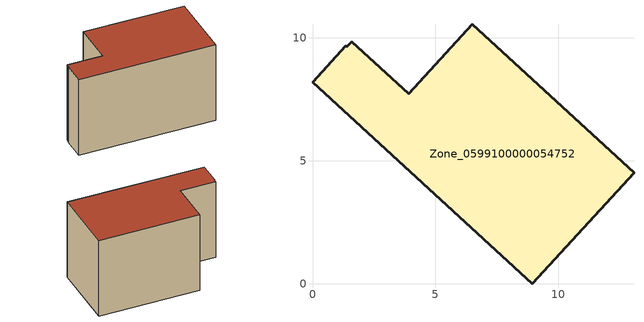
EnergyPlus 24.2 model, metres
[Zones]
Zone_0599100000054752
 floor ground (C_G): 1.39,9.63 1.6,9.85 3.92,7.73 6.5,10.55 13.08,4.51 8.95,0 0,8.2 1.34,9.67 z0
 wall outside (C_F): 8.95,0 13.08,4.51 6.5,10.55 3.92,7.73 1.6,9.85 1.39,9.63 1.34,9.67 0,8.2 8.95,0 z0:7.34
 roof outside (C_R): 1.34,9.67 0,8.2 8.95,0 13.08,4.51 6.5,10.55 3.92,7.73 1.6,9.85 1.39,9.63 z7.34
[BUILDING]
Pand.0599100000054752: North Axis=0; Terrain=City; Loads Convergence Tolerance Value=0.04; Temperature Convergence Tolerance Value=0.4; Solar Distribution=FullExterior; Maximum Number of Warmup Days=25; Minimum Number of Warmup Days=1
[Site:Location]
Rotterdam.The.Hague.AP_ZH_NLD Design_Conditions: Latitude=51.96; Longitude=4.45; Time Zone=1; Elevation=-4.5
[SITE:GROUNDTEMPERATURE:BUILDINGSURFACE]
18, 18, 18, 18, 18, 18, 18, 18, 18, 18, 18, 18
[MATERIAL] Thermal Absorptance=0.9; Solar Absorptance=0.7; Visible Absorptance=0.7
Name | Roughness | Thickness | Conductivity | Density | Specific Heat
G.TC.1975-1991 | MediumSmooth | 0.15 | 0.288461 | 540 | 1210
F.TC.1975-1991 | Rough | 0.3 | 0.230769 | 1920 | 840
R.TC.1975-1991 | MediumRough | 0.2 | 0.153846 | 1500 | 1000
[CONSTRUCTION]
C_G: G.TC.1975-1991
C_F: F.TC.1975-1991
C_R: R.TC.1975-1991
[ZONE]
Zone_0599100000054752: Type=1; Multiplier=1; Ceiling Height=Autocalculate; Volume=Autocalculate; Floor Area=autocalculate; Part of Total Floor Area=Yes
[ZONEINFILTRATION:DESIGNFLOWRATE]
Infil_Zone_0599100000054752: Zone or ZoneList or Space or SpaceList=Zone_0599100000054752; Schedule=AlwaysOn; Design Flow Rate Calculation Method=Flow/Area; Flow Rate per Floor Area=0.003; Constant Term Coefficient=1; Temperature Term Coefficient=0; Velocity Term Coefficient=0; Velocity Squared Term Coefficient=0
[HVACTEMPLATE:ZONE:IDEALLOADSAIRSYSTEM]
Zone_0599100000054752: Maximum Heating Supply Air Temperature=50; Minimum Cooling Supply Air Temperature=13; Maximum Heating Supply Air Humidity Ratio=0.0156; Minimum Cooling Supply Air Humidity Ratio=0.0077; Heating Limit=NoLimit; Cooling Limit=NoLimit; Dehumidification Control Type=ConstantSensibleHeatRatio; Cooling Sensible Heat Ratio=0.7; Dehumidification Setpoint=60; Humidification Control Type=None; Humidification Setpoint=30; Outdoor Air Method=None; Outdoor Air Flow Rate per Person=0.00944; Outdoor Air Flow Rate per Zone Floor Area=0; Outdoor Air Flow Rate per Zone=0; Demand Controlled Ventilation Type=None; Outdoor Air Economizer Type=NoEconomizer; Heat Recovery Type=None; Sensible Heat Recovery Effectiveness=0.7; Latent Heat Recovery Effectiveness=0.65
[ZONECONTROL:THERMOSTAT]
ThermostatControl_Zone_0599100000054752: Zone or ZoneList=Zone_0599100000054752; Control Type Schedule=DualSetpointControlType; Control 1=Thermostat_Zone_0599100000054752; Temperature Difference Between Cutout And Setpoint=0
[THERMOSTATSETPOINT:DUALSETPOINT]
Thermostat_Zone_0599100000054752: Heating Setpoint Temperature Schedule=HeatingSetpoint_Zone_0599100000054752; Cooling Setpoint Temperature Schedule=CoolingSetpoint_Zone_0599100000054752
[SCHEDULE:COMPACT]
HeatingSetpoint_Zone_0599100000054752: Through: 12/31, For: AllDays, Until: 24:00, 21
CoolingSetpoint_Zone_0599100000054752: Through: 12/31, For: AllDays, Until: 24:00, 24
DualSetpointControlType: Through: 12/31, For: AllDays, Until: 24:00, 4
AlwaysOn: Through: 12/31, For: AllDays, Until: 24:00, 1
